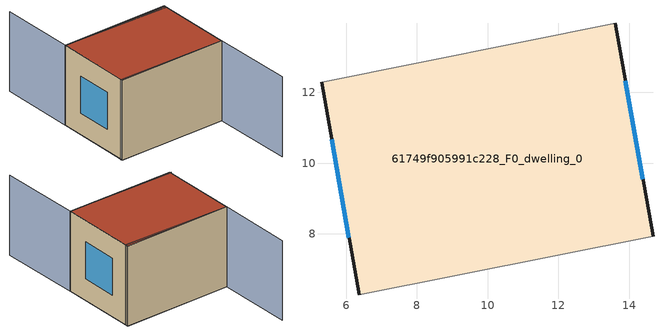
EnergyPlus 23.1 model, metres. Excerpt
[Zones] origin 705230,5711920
61749f905991c228_F0_dwelling_0
 floor ground (EU_floor_Construction): 14.68,7.93 13.61,13.95 5.3,12.28 6.36,6.28 z0
 wall outside (EU_wall_Construction): 13.61,13.95 14.68,7.93 / 6.36,6.28 5.3,12.28 z0:6
 wall adiabatic (EU_wall_Construction): 5.3,12.28 13.61,13.95 / 14.68,7.93 6.36,6.28 z0:6
 window (EU_Window_Construction): 13.89,12.34 14.39,9.55 / 6.08,7.89 5.59,10.67 z1.61:4.39
 roof outside (EU_roof_Construction): 13.61,13.95 14.68,7.93 6.36,6.28 5.3,12.28 z6
shading: 6.3,6.37 14.68,7.93 / 14.68,7.93 15.84,1.69 / 13.64,13.77 5.3,12.28 / 5.3,12.28 4.27,18.09 z0:6
[Building]
EU S2 Campaign: North Axis=0; Terrain=City; Solar Distribution=FullExterior
[Site:Location]
London: Latitude=51.5; Longitude=-0.5; Time Zone=0; Elevation=25
[SizingPeriod:WeatherFileDays]
AnnualSizingPeriod: Begin Month=1; Begin Day of Month=1; End Month=12; End Day of Month=31; Day of Week for Start Day=Monday; Use Weather File Daylight Saving Period=No; Use Weather File Rain and Snow Indicators=No
[MATERIAL]
EU_InternalMass_Material: Roughness=MediumRough; Thickness=0.1; Conductivity=1; Density=1800; Specific Heat=900; Thermal Absorptance=0.9; Solar Absorptance=0.7; Visible Absorptance=0.7
[MATERIAL:NOMASS] Roughness=MediumRough; Thermal Absorptance=0.9; Solar Absorptance=0.7; Visible Absorptance=0.7
Name | Thermal Resistance
EU_wall_NoMass | 0.735294
EU_roof_NoMass | 0.520833
EU_floor_NoMass | 1.81159
[WINDOWMATERIAL:SIMPLEGLAZINGSYSTEM]
EU_Window_SimpleGlazing: UFactor=3.92; Solar Heat Gain Coefficient=0.85; Visible Transmittance=0.85
[CONSTRUCTION]
EU_wall_Construction: EU_wall_NoMass
EU_roof_Construction: EU_roof_NoMass
EU_floor_Construction: EU_floor_NoMass
EU_InternalMass_Construction: EU_InternalMass_Material
EU_Window_Construction: EU_Window_SimpleGlazing
[ZONE]
61749f905991c228_F0_dwelling_0: Type=1; Multiplier=1; Ceiling Height=autocalculate; Volume=310.469; Floor Area=autocalculate; Part of Total Floor Area=Yes
[INTERNALMASS]
61749f905991c228_F0_dwelling_0_EU_InternalMass: Construction=EU_InternalMass_Construction; Zone or ZoneList=61749f905991c228_F0_dwelling_0; Surface Area=51.7449
[OTHEREQUIPMENT]
EU_Step8_InternalGain_61749f905991c228_F0_dwelling_0_f000: Fuel Type=Electricity; Zone or ZoneList or Space or SpaceList=61749f905991c228_F0_dwelling_0; Schedule=EU_Step8_GainSchedule_61749f905991c228_F0_dwelling_0_f000; Design Level Calculation Method=Watts/Area; Power per Zone Floor Area=1; Fraction Latent=0; Fraction Radiant=0; Fraction Lost=0; Carbon Dioxide Generation Rate=0; EndUse Subcategory=EU_Step8_InternalGains
[ZONEVENTILATION:DESIGNFLOWRATE]
EU_ConstantAir_61749f905991c228_F0_dwelling_0: Zone or ZoneList or Space or SpaceList=61749f905991c228_F0_dwelling_0; Schedule=EU_AlwaysOn; Design Flow Rate Calculation Method=AirChanges/Hour; Air Changes per Hour=0.48; Ventilation Type=Natural; Fan Pressure Rise=0; Fan Total Efficiency=1; Constant Term Coefficient=1; Temperature Term Coefficient=0; Velocity Term Coefficient=0; Velocity Squared Term Coefficient=0; Minimum Indoor Temperature=-100; Maximum Indoor Temperature=100; Delta Temperature=-100; Minimum Outdoor Temperature=-100; Maximum Outdoor Temperature=100; Maximum Wind Speed=40
[HVACTEMPLATE:THERMOSTAT]
EU_HeatOnly_61749f905991c228_F0_dwelling_0: Constant Heating Setpoint=20; Constant Cooling Setpoint=50
[HVACTEMPLATE:ZONE:IDEALLOADSAIRSYSTEM]
61749f905991c228_F0_dwelling_0: Template Thermostat=EU_HeatOnly_61749f905991c228_F0_dwelling_0; System Availability Schedule=EU_AlwaysOn; Maximum Heating Supply Air Temperature=50; Minimum Cooling Supply Air Temperature=13; Maximum Heating Supply Air Humidity Ratio=0.0156; Minimum Cooling Supply Air Humidity Ratio=0.0077; Heating Limit=NoLimit; Cooling Limit=NoLimit; Heating Availability Schedule=EU_AlwaysOn; Cooling Availability Schedule=EU_CoolingOff; Dehumidification Control Type=ConstantSensibleHeatRatio; Cooling Sensible Heat Ratio=0.7; Dehumidification Setpoint=60; Humidification Control Type=None; Humidification Setpoint=30; Outdoor Air Method=None; Outdoor Air Flow Rate per Person=0.00944; Outdoor Air Flow Rate per Zone Floor Area=0; Outdoor Air Flow Rate per Zone=0; Demand Controlled Ventilation Type=None; Outdoor Air Economizer Type=NoEconomizer; Heat Recovery Type=None; Sensible Heat Recovery Effectiveness=0.7; Latent Heat Recovery Effectiveness=0.65
[SIZING:ZONE]
61749f905991c228_F0_dwelling_0: Zone Cooling Design Supply Air Temperature Input Method=SupplyAirTemperature; Zone Cooling Design Supply Air Temperature=13; Zone Heating Design Supply Air Temperature Input Method=SupplyAirTemperature; Zone Heating Design Supply Air Temperature=50; Zone Cooling Design Supply Air Humidity Ratio=0.008; Zone Heating Design Supply Air Humidity Ratio=0.008; Cooling Design Air Flow Method=DesignDay; Cooling Design Air Flow Rate=0; Cooling Minimum Air Flow per Zone Floor Area=0.000762; Cooling Minimum Air Flow=0; Cooling Minimum Air Flow Fraction=0.2; Heating Design Air Flow Method=DesignDay; Heating Design Air Flow Rate=0; Heating Maximum Air Flow per Zone Floor Area=0.002032; Heating Maximum Air Flow=0.141576; Heating Maximum Air Flow Fraction=0.3; Account for Dedicated Outdoor Air System=No; Dedicated Outdoor Air System Control Strategy=NeutralSupplyAir; Dedicated Outdoor Air Low Setpoint Temperature for Design=autosize; Dedicated Outdoor Air High Setpoint Temperature for Design=autosize; Zone Load Sizing Method=Sensible Load Only No Latent Load; Zone Latent Cooling Design Supply Air Humidity Ratio Input Method=HumidityRatioDifference; Zone Cooling Design Supply Air Humidity Ratio Difference=0.005; Zone Latent Heating Design Supply Air Humidity Ratio Input Method=HumidityRatioDifference; Zone Humidification Design Supply Air Humidity Ratio Difference=0.005
[SCHEDULE:CONSTANT]
Name | Hourly Value
EU_AlwaysOn | 1
EU_CoolingOff | 0
[SCHEDULE:FILE]
EU_Step8_GainSchedule_61749f905991c228_F0_dwelling_0_f000: File=../../schedules/61749f905991c228/61749f905991c228_F0_dwelling_0_f000_gain.csv; Column Number=1; Rows to Skip at Top=0; Number of Hours of Data=8760; Column Separator=Comma; Interpolate to Timestep=No; Minutes per Item=60; Adjust Schedule for Daylight Savings=Yes
